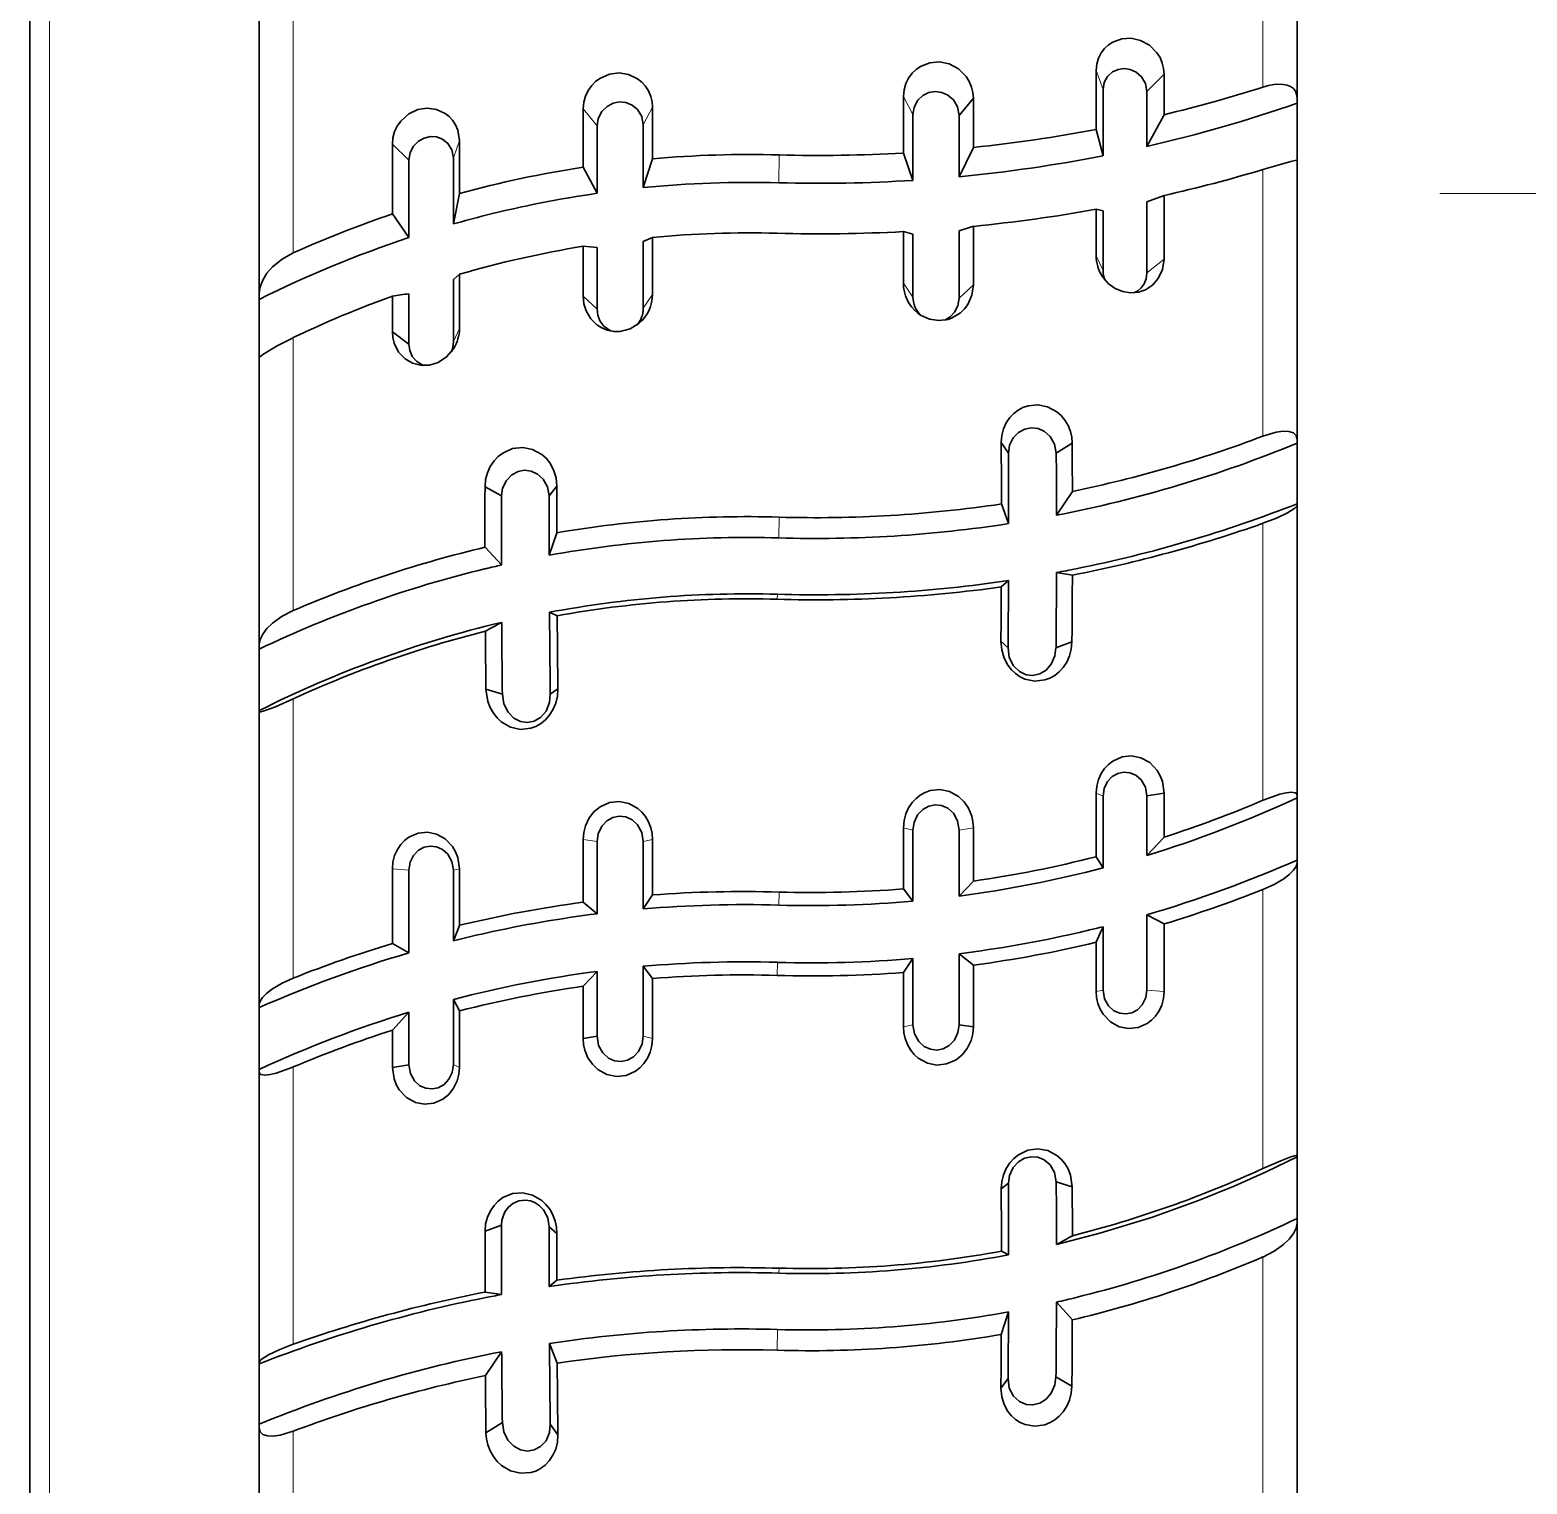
# Model space of a CAD drawing. Extents: x 2 to 295, y 3 to 209.
# Drawn here: x 138.31 to 172.93, y 103.33 to 136.95 of the extents above; entities that cross this region are included whole.
import ezdxf

# ---------------------------------------------------------------- set-up
doc = ezdxf.new("R2010")
doc.units = 0

msp = doc.modelspace()

# ---------------------------------------------------------------- linework, layer by layer
at = {"color": 7, "lineweight": 35}
for p, q in [((143.612, 116.067), (143.612, 149.817)), ((138.312, 139.779), (138.312, 116.067)), ((138.312, 116.067), (138.312, 92.355)), ((143.612, 82.317), (143.612, 116.067))]:
    msp.add_line(p, q, dxfattribs=at)
at = {"color": 7, "lineweight": 13, "ltscale": 0.143348}
msp.add_line((166.823, 135.626), (166.823, 141.36), dxfattribs=at)
at = {"color": 7, "lineweight": 35, "ltscale": 0.149721}
msp.add_line((167.612, 141.363), (167.612, 135.375), dxfattribs=at)
at = {"color": 7, "lineweight": 13}
for p, q in [((138.761, 116.067), (138.761, 140.614)), ((138.761, 91.521), (138.761, 116.067))]:
    msp.add_line(p, q, dxfattribs=at)
at = {"color": 7, "lineweight": 13, "ltscale": 0.149208}
msp.add_line((144.4, 137.762), (144.4, 131.794), dxfattribs=at)
at = {"color": 7, "lineweight": 35, "ltscale": 0.157103}
msp.add_line((143.612, 130.857), (143.612, 137.141), dxfattribs=at)
at = {"color": 7, "lineweight": 35, "ltscale": 0.033958}
msp.add_line((162.964, 134.648), (162.964, 136.007), dxfattribs=at)
at = {"color": 7, "lineweight": 13, "ltscale": 0.011637}
msp.add_line((163.124, 135.57), (162.964, 136.007), dxfattribs=at)
at = {"color": 7, "lineweight": 35, "ltscale": 0.014223}
msp.add_line((164.135, 135.523), (164.536, 135.927), dxfattribs=at)
at = {"color": 7, "lineweight": 35, "ltscale": 0.02347}
msp.add_line((164.536, 135.927), (164.536, 134.988), dxfattribs=at)
at = {"color": 7, "lineweight": 35, "ltscale": 0.032748}
msp.add_line((158.508, 134.1), (158.508, 135.41), dxfattribs=at)
at = {"color": 7, "lineweight": 13, "ltscale": 0.011743}
msp.add_line((158.73, 134.995), (158.508, 135.41), dxfattribs=at)
at = {"color": 7, "lineweight": 35, "ltscale": 0.012988}
msp.add_line((159.796, 134.972), (160.127, 135.372), dxfattribs=at)
at = {"color": 7, "lineweight": 35, "ltscale": 0.028556}
msp.add_line((160.127, 135.372), (160.127, 134.23), dxfattribs=at)
at = {"color": 7, "lineweight": 35, "ltscale": 0.038284}
msp.add_line((163.124, 135.57), (163.124, 134.038), dxfattribs=at)
at = {"color": 7, "lineweight": 35, "ltscale": 0.031736}
msp.add_line((164.135, 134.253), (164.135, 135.523), dxfattribs=at)
at = {"color": 7, "lineweight": 35, "ltscale": 0.003109}
msp.add_line((167.612, 135.375), (167.612, 135.25), dxfattribs=at)
at = {"color": 7, "lineweight": 35, "ltscale": 0.033719}
msp.add_line((151.103, 133.774), (151.103, 135.123), dxfattribs=at)
at = {"color": 7, "lineweight": 13, "ltscale": 0.012758}
msp.add_line((151.426, 134.728), (151.103, 135.123), dxfattribs=at)
at = {"color": 7, "lineweight": 13, "ltscale": 0.011514}
msp.add_line((152.495, 134.751), (152.707, 135.16), dxfattribs=at)
at = {"color": 7, "lineweight": 35, "ltscale": 0.029794}
msp.add_line((152.707, 135.16), (152.707, 133.968), dxfattribs=at)
at = {"color": 7, "lineweight": 35, "ltscale": 0.032914}
msp.add_line((167.612, 135.25), (167.612, 133.934), dxfattribs=at)
at = {"color": 7, "lineweight": 35, "ltscale": 0.038927}
msp.add_line((151.426, 134.728), (151.426, 133.171), dxfattribs=at)
at = {"color": 7, "lineweight": 35, "ltscale": 0.036263}
msp.add_line((152.495, 133.301), (152.495, 134.751), dxfattribs=at)
at = {"color": 7, "lineweight": 35, "ltscale": 0.03814}
msp.add_line((158.73, 134.995), (158.73, 133.47), dxfattribs=at)
at = {"color": 7, "lineweight": 35, "ltscale": 0.035453}
msp.add_line((159.796, 133.554), (159.796, 134.972), dxfattribs=at)
at = {"color": 7, "lineweight": 35, "ltscale": 0.020919}
msp.add_line((164.536, 134.988), (164.135, 134.253), dxfattribs=at)
at = {"color": 7, "lineweight": 13, "ltscale": 0.010601}
msp.add_line((148.105, 133.987), (148.243, 134.388), dxfattribs=at)
at = {"color": 7, "lineweight": 35, "ltscale": 0.030498}
msp.add_line((148.243, 134.388), (148.243, 133.168), dxfattribs=at)
at = {"color": 7, "lineweight": 35, "ltscale": 0.015772}
msp.add_line((163.124, 134.038), (162.964, 134.648), dxfattribs=at)
at = {"color": 7, "lineweight": 13, "ltscale": 0.013346}
msp.add_line((147.075, 133.936), (146.692, 134.308), dxfattribs=at)
at = {"color": 7, "lineweight": 35, "ltscale": 0.040382}
msp.add_line((146.692, 132.693), (146.692, 134.308), dxfattribs=at)
at = {"color": 7, "lineweight": 35, "ltscale": 0.03395}
msp.add_line((148.105, 132.629), (148.105, 133.987), dxfattribs=at)
at = {"color": 7, "lineweight": 13, "ltscale": 0.016101}
msp.add_line((155.635, 134.058), (155.628, 133.414), dxfattribs=at)
at = {"color": 7, "lineweight": 35, "ltscale": 0.016692}
msp.add_line((158.73, 133.47), (158.508, 134.1), dxfattribs=at)
at = {"color": 7, "lineweight": 35, "ltscale": 0.018819}
msp.add_line((160.127, 134.23), (159.796, 133.554), dxfattribs=at)
at = {"color": 7, "lineweight": 35, "ltscale": 0.034001}
msp.add_line((147.075, 133.936), (147.075, 132.576), dxfattribs=at)
at = {"color": 7, "lineweight": 35, "ltscale": 0.01711}
msp.add_line((151.426, 133.171), (151.103, 133.774), dxfattribs=at)
at = {"color": 7, "lineweight": 35, "ltscale": 0.01751}
msp.add_line((152.707, 133.968), (152.494, 133.301), dxfattribs=at)
at = {"color": 7, "lineweight": 13, "ltscale": 0.154069}
msp.add_line((166.823, 127.556), (166.823, 133.719), dxfattribs=at)
at = {"color": 7, "lineweight": 35, "ltscale": 0.1612}
msp.add_line((167.612, 133.934), (167.612, 127.486), dxfattribs=at)
at = {"color": 7, "lineweight": 35, "ltscale": 0.017964}
msp.add_line((148.243, 133.168), (148.105, 132.463), dxfattribs=at)
at = {"color": 7, "lineweight": 35, "ltscale": 0.010659}
msp.add_line((164.135, 132.974), (164.536, 133.119), dxfattribs=at)
at = {"color": 7, "lineweight": 35, "ltscale": 0.009917}
msp.add_line((164.135, 132.577), (164.135, 132.974), dxfattribs=at)
at = {"color": 7, "lineweight": 35, "ltscale": 0.036853}
msp.add_line((164.536, 133.12), (164.536, 131.645), dxfattribs=at)
at = {"color": 7, "lineweight": 13, "ltscale": 0.3125}
msp.add_line((170.912, 133.166), (183.412, 133.166), dxfattribs=at)
at = {"color": 7, "lineweight": 35, "ltscale": 0.016696}
msp.add_line((147.075, 132.146), (146.692, 132.693), dxfattribs=at)
at = {"color": 7, "lineweight": 35, "ltscale": 0.004156}
msp.add_line((148.105, 132.463), (148.105, 132.629), dxfattribs=at)
at = {"color": 7, "lineweight": 35, "ltscale": 0.004076}
msp.add_line((162.964, 132.801), (163.124, 132.768), dxfattribs=at)
at = {"color": 7, "lineweight": 35, "ltscale": 0.026871}
msp.add_line((162.964, 131.726), (162.964, 132.8), dxfattribs=at)
at = {"color": 7, "lineweight": 35, "ltscale": 0.003482}
msp.add_line((163.124, 132.768), (163.124, 132.629), dxfattribs=at)
at = {"color": 7, "lineweight": 35, "ltscale": 0.031158}
msp.add_line((163.124, 132.629), (163.124, 131.382), dxfattribs=at)
at = {"color": 7, "lineweight": 35, "ltscale": 0.010759}
msp.add_line((147.075, 132.576), (147.075, 132.146), dxfattribs=at)
at = {"color": 7, "lineweight": 35, "ltscale": 0.029787}
msp.add_line((158.508, 131.093), (158.508, 132.284), dxfattribs=at)
at = {"color": 7, "lineweight": 35, "ltscale": 0.005743}
msp.add_line((158.508, 132.284), (158.73, 132.223), dxfattribs=at)
at = {"color": 7, "lineweight": 35, "ltscale": 0.008677}
msp.add_line((159.796, 132.304), (160.127, 132.407), dxfattribs=at)
at = {"color": 7, "lineweight": 35, "ltscale": 0.03899}
msp.add_line((159.796, 130.745), (159.796, 132.304), dxfattribs=at)
at = {"color": 7, "lineweight": 35, "ltscale": 0.033787}
msp.add_line((160.127, 132.407), (160.127, 131.055), dxfattribs=at)
at = {"color": 7, "lineweight": 35, "ltscale": 0.03121}
msp.add_line((164.135, 131.329), (164.135, 132.577), dxfattribs=at)
at = {"color": 7, "lineweight": 35, "ltscale": 0.028725}
msp.add_line((151.103, 130.796), (151.103, 131.945), dxfattribs=at)
at = {"color": 7, "lineweight": 35, "ltscale": 0.008108}
msp.add_line((151.103, 131.945), (151.426, 131.918), dxfattribs=at)
at = {"color": 7, "lineweight": 35, "ltscale": 0.035673}
msp.add_line((151.426, 131.918), (151.426, 130.491), dxfattribs=at)
at = {"color": 7, "lineweight": 35, "ltscale": 0.005848}
msp.add_line((152.494, 132.053), (152.707, 132.151), dxfattribs=at)
at = {"color": 7, "lineweight": 35, "ltscale": 0.038398}
msp.add_line((152.495, 130.517), (152.495, 132.053), dxfattribs=at)
at = {"color": 7, "lineweight": 35, "ltscale": 0.032944}
msp.add_line((152.707, 132.151), (152.707, 130.833), dxfattribs=at)
at = {"color": 7, "lineweight": 35, "ltscale": 0.036316}
msp.add_line((158.73, 132.223), (158.73, 130.771), dxfattribs=at)
at = {"color": 7, "lineweight": 13, "ltscale": 0.009467}
msp.add_line((162.964, 131.726), (163.124, 131.382), dxfattribs=at)
at = {"color": 7, "lineweight": 13, "ltscale": 0.012769}
msp.add_line((164.536, 131.645), (164.135, 131.329), dxfattribs=at)
at = {"color": 7, "lineweight": 35, "ltscale": 0.00461}
for p, q in [((148.105, 131.178), (148.243, 131.3)), ((160.941, 108.631), (160.776, 108.713))]:
    msp.add_line(p, q, dxfattribs=at)
at = {"color": 7, "lineweight": 35, "ltscale": 0.031326}
msp.add_line((148.243, 131.3), (148.243, 130.047), dxfattribs=at)
at = {"color": 7, "lineweight": 35, "ltscale": 0.003456}
msp.add_line((143.612, 130.718), (143.612, 130.857), dxfattribs=at)
at = {"color": 7, "lineweight": 35, "ltscale": 0.035933}
msp.add_line((148.105, 129.741), (148.105, 131.179), dxfattribs=at)
at = {"color": 7, "lineweight": 13, "ltscale": 0.009766}
msp.add_line((158.508, 131.093), (158.73, 130.771), dxfattribs=at)
at = {"color": 7, "lineweight": 35, "ltscale": 0.011357}
msp.add_line((160.127, 131.055), (159.796, 130.745), dxfattribs=at)
at = {"color": 7, "lineweight": 35, "ltscale": 0.033762}
msp.add_line((143.612, 129.368), (143.612, 130.718), dxfattribs=at)
at = {"color": 7, "lineweight": 35, "ltscale": 0.020662}
msp.add_line((146.692, 129.968), (146.692, 130.794), dxfattribs=at)
at = {"color": 7, "lineweight": 35, "ltscale": 0.029084}
msp.add_line((147.075, 130.847), (147.075, 129.684), dxfattribs=at)
at = {"color": 7, "lineweight": 13, "ltscale": 0.011115}
msp.add_line((151.103, 130.796), (151.426, 130.491), dxfattribs=at)
at = {"color": 7, "lineweight": 13, "ltscale": 0.00952}
msp.add_line((152.707, 130.833), (152.495, 130.517), dxfattribs=at)
at = {"color": 7, "lineweight": 13, "ltscale": 0.157713}
msp.add_line((144.4, 129.832), (144.4, 123.524), dxfattribs=at)
at = {"color": 7, "lineweight": 35, "ltscale": 0.01191}
msp.add_line((146.692, 129.968), (147.075, 129.684), dxfattribs=at)
at = {"color": 7, "lineweight": 13, "ltscale": 0.008394}
msp.add_line((148.243, 130.047), (148.105, 129.741), dxfattribs=at)
at = {"color": 7, "lineweight": 35, "ltscale": 0.002969}
msp.add_line((167.612, 130.012), (167.612, 129.893), dxfattribs=at)
at = {"color": 7, "lineweight": 35, "ltscale": 0.165785}
msp.add_line((143.612, 122.736), (143.612, 129.368), dxfattribs=at)
at = {"color": 7, "lineweight": 35, "ltscale": 0.007349}
msp.add_line((160.936, 127.164), (160.771, 127.407), dxfattribs=at)
at = {"color": 7, "lineweight": 35, "ltscale": 0.010906}
msp.add_line((162.044, 127.16), (162.412, 127.394), dxfattribs=at)
at = {"color": 7, "lineweight": 35, "ltscale": 0.002304}
msp.add_line((167.612, 127.486), (167.612, 127.394), dxfattribs=at)
at = {"color": 7, "lineweight": 35, "ltscale": 0.035022}
msp.add_line((167.612, 127.393), (167.612, 125.993), dxfattribs=at)
at = {"color": 7, "lineweight": 35, "ltscale": 0.010847}
msp.add_line((149.213, 126.173), (148.835, 126.385), dxfattribs=at)
at = {"color": 7, "lineweight": 35, "ltscale": 0.007085}
msp.add_line((150.321, 126.175), (150.496, 126.398), dxfattribs=at)
at = {"color": 7, "lineweight": 35, "ltscale": 0.026847}
msp.add_line((150.496, 126.398), (150.495, 125.324), dxfattribs=at)
at = {"color": 7, "lineweight": 35, "ltscale": 0.016564}
msp.add_line((162.416, 126.279), (162.049, 125.728), dxfattribs=at)
at = {"color": 7, "lineweight": 13, "ltscale": 0.01202}
msp.add_line((155.635, 125.684), (155.628, 125.203), dxfattribs=at)
at = {"color": 7, "lineweight": 35, "ltscale": 0.012066}
msp.add_line((160.941, 125.535), (160.776, 125.988), dxfattribs=at)
at = {"color": 7, "lineweight": 35, "ltscale": 0.000790215}
msp.add_line((167.612, 125.993), (167.612, 125.961), dxfattribs=at)
at = {"color": 7, "lineweight": 35, "ltscale": 0.167781}
msp.add_line((167.612, 125.961), (167.612, 119.25), dxfattribs=at)
at = {"color": 7, "lineweight": 35, "ltscale": 0.013748}
msp.add_line((150.495, 125.324), (150.321, 124.803), dxfattribs=at)
at = {"color": 7, "lineweight": 13, "ltscale": 0.160109}
msp.add_line((166.823, 119.137), (166.823, 125.541), dxfattribs=at)
at = {"color": 7, "lineweight": 35, "ltscale": 0.013946}
msp.add_line((149.213, 124.578), (148.834, 124.987), dxfattribs=at)
at = {"color": 7, "lineweight": 35, "ltscale": 0.009297}
msp.add_line((162.048, 124.402), (162.415, 124.344), dxfattribs=at)
at = {"color": 7, "lineweight": 35, "ltscale": 0.005549}
msp.add_line((160.773, 124.07), (160.939, 124.217), dxfattribs=at)
at = {"color": 7, "lineweight": 35, "ltscale": 0.011508}
msp.add_line((167.612, 124.24), (167.612, 123.779), dxfattribs=at)
at = {"color": 7, "lineweight": 13, "ltscale": 0.002883}
msp.add_line((155.595, 123.901), (155.588, 123.786), dxfattribs=at)
at = {"color": 7, "lineweight": 35, "ltscale": 0.004853}
msp.add_line((150.326, 123.484), (150.503, 123.405), dxfattribs=at)
at = {"color": 7, "lineweight": 35, "ltscale": 0.00264}
msp.add_line((143.612, 122.631), (143.612, 122.736), dxfattribs=at)
at = {"color": 7, "lineweight": 35, "ltscale": 0.035494}
msp.add_line((143.612, 121.211), (143.612, 122.631), dxfattribs=at)
at = {"color": 7, "lineweight": 35, "ltscale": 0.005548}
msp.add_line((160.764, 122.813), (160.929, 122.665), dxfattribs=at)
at = {"color": 7, "lineweight": 35, "ltscale": 0.009802}
msp.add_line((162.405, 122.801), (162.037, 122.665), dxfattribs=at)
at = {"color": 7, "lineweight": 35, "ltscale": 0.009852}
msp.add_line((148.857, 121.705), (149.235, 121.593), dxfattribs=at)
at = {"color": 7, "lineweight": 35, "ltscale": 0.005406}
msp.add_line((150.52, 121.717), (150.344, 121.591), dxfattribs=at)
at = {"color": 7, "lineweight": 35, "ltscale": 0.00050602}
msp.add_line((143.612, 121.191), (143.612, 121.211), dxfattribs=at)
at = {"color": 7, "lineweight": 35, "ltscale": 0.12809}
msp.add_line((143.612, 116.067), (143.612, 121.191), dxfattribs=at)
at = {"color": 7, "lineweight": 13, "ltscale": 0.135425}
msp.add_line((144.4, 121.484), (144.4, 116.067), dxfattribs=at)
at = {"color": 7, "lineweight": 35, "ltscale": 0.036816}
msp.add_line((162.964, 117.833), (162.964, 119.306), dxfattribs=at)
at = {"color": 7, "lineweight": 13, "ltscale": 0.00437}
msp.add_line((163.124, 119.235), (162.964, 119.306), dxfattribs=at)
at = {"color": 7, "lineweight": 35, "ltscale": 0.041471}
msp.add_line((163.124, 119.235), (163.124, 117.576), dxfattribs=at)
at = {"color": 7, "lineweight": 35, "ltscale": 0.010149}
msp.add_line((164.135, 119.24), (164.536, 119.306), dxfattribs=at)
at = {"color": 7, "lineweight": 35, "ltscale": 0.034419}
msp.add_line((164.135, 117.863), (164.135, 119.24), dxfattribs=at)
at = {"color": 7, "lineweight": 35, "ltscale": 0.025491}
msp.add_line((164.536, 119.306), (164.536, 118.286), dxfattribs=at)
at = {"color": 7, "lineweight": 35, "ltscale": 0.000207672}
msp.add_line((166.831, 119.14), (166.823, 119.137), dxfattribs=at)
at = {"color": 7, "lineweight": 35, "ltscale": 0.001429}
msp.add_line((167.612, 119.25), (167.612, 119.193), dxfattribs=at)
at = {"color": 7, "lineweight": 35, "ltscale": 0.035883}
msp.add_line((167.612, 119.193), (167.612, 117.757), dxfattribs=at)
at = {"color": 7, "lineweight": 35, "ltscale": 0.035295}
msp.add_line((158.508, 117.09), (158.508, 118.502), dxfattribs=at)
at = {"color": 7, "lineweight": 13, "ltscale": 0.005691}
msp.add_line((158.73, 118.45), (158.508, 118.502), dxfattribs=at)
at = {"color": 7, "lineweight": 35, "ltscale": 0.041065}
msp.add_line((158.73, 118.45), (158.73, 116.807), dxfattribs=at)
at = {"color": 7, "lineweight": 13, "ltscale": 0.008387}
msp.add_line((159.796, 118.451), (160.127, 118.502), dxfattribs=at)
at = {"color": 7, "lineweight": 35, "ltscale": 0.03819}
msp.add_line((159.796, 116.924), (159.796, 118.451), dxfattribs=at)
at = {"color": 7, "lineweight": 35, "ltscale": 0.030799}
msp.add_line((160.127, 118.502), (160.127, 117.27), dxfattribs=at)
at = {"color": 7, "lineweight": 35, "ltscale": 0.036265}
msp.add_line((151.103, 116.781), (151.103, 118.232), dxfattribs=at)
at = {"color": 7, "lineweight": 13, "ltscale": 0.008157}
msp.add_line((151.426, 118.187), (151.103, 118.232), dxfattribs=at)
at = {"color": 7, "lineweight": 35, "ltscale": 0.041826}
msp.add_line((151.426, 118.187), (151.426, 116.514), dxfattribs=at)
at = {"color": 7, "lineweight": 13, "ltscale": 0.005436}
msp.add_line((152.495, 118.186), (152.707, 118.232), dxfattribs=at)
at = {"color": 7, "lineweight": 35, "ltscale": 0.038979}
msp.add_line((152.495, 116.626), (152.495, 118.186), dxfattribs=at)
at = {"color": 7, "lineweight": 35, "ltscale": 0.032062}
msp.add_line((152.707, 118.232), (152.707, 116.949), dxfattribs=at)
at = {"color": 7, "lineweight": 35, "ltscale": 0.014564}
msp.add_line((164.536, 118.286), (164.135, 117.863), dxfattribs=at)
at = {"color": 7, "lineweight": 35, "ltscale": 0.007571}
msp.add_line((163.124, 117.576), (162.964, 117.833), dxfattribs=at)
at = {"color": 7, "lineweight": 35, "ltscale": 0.001739}
msp.add_line((167.612, 117.757), (167.612, 117.688), dxfattribs=at)
at = {"color": 7, "lineweight": 35, "ltscale": 0.03714}
msp.add_line((146.692, 116.067), (146.692, 117.553), dxfattribs=at)
at = {"color": 7, "lineweight": 13, "ltscale": 0.0096}
msp.add_line((147.075, 117.523), (146.692, 117.553), dxfattribs=at)
at = {"color": 7, "lineweight": 35, "ltscale": 0.036383}
msp.add_line((147.075, 117.523), (147.075, 116.067), dxfattribs=at)
at = {"color": 7, "lineweight": 13, "ltscale": 0.003563}
msp.add_line((148.105, 117.52), (148.243, 117.553), dxfattribs=at)
at = {"color": 7, "lineweight": 35, "ltscale": 0.036327}
msp.add_line((148.105, 116.067), (148.105, 117.52), dxfattribs=at)
at = {"color": 7, "lineweight": 35, "ltscale": 0.032655}
msp.add_line((148.243, 117.553), (148.243, 116.247), dxfattribs=at)
at = {"color": 7, "lineweight": 35, "ltscale": 0.040512}
msp.add_line((167.612, 117.688), (167.612, 116.067), dxfattribs=at)
at = {"color": 7, "lineweight": 13, "ltscale": 0.007575}
msp.add_line((155.635, 117.017), (155.628, 116.714), dxfattribs=at)
at = {"color": 7, "lineweight": 35, "ltscale": 0.008985}
msp.add_line((158.73, 116.807), (158.508, 117.09), dxfattribs=at)
at = {"color": 7, "lineweight": 35, "ltscale": 0.011985}
msp.add_line((160.127, 117.27), (159.796, 116.924), dxfattribs=at)
at = {"color": 7, "lineweight": 13, "ltscale": 0.025211}
msp.add_line((166.823, 116.067), (166.823, 117.076), dxfattribs=at)
at = {"color": 7, "lineweight": 35, "ltscale": 0.010485}
msp.add_line((151.426, 116.514), (151.103, 116.781), dxfattribs=at)
at = {"color": 7, "lineweight": 35, "ltscale": 0.009666}
for p, q in [((152.707, 116.949), (152.494, 116.626)), ((162.044, 110.321), (162.412, 110.202))]:
    msp.add_line(p, q, dxfattribs=at)
at = {"color": 7, "lineweight": 35, "ltscale": 0.01057}
msp.add_line((164.135, 116.067), (164.135, 116.49), dxfattribs=at)
at = {"color": 7, "lineweight": 35, "ltscale": 0.011308}
msp.add_line((164.135, 116.49), (164.536, 116.28), dxfattribs=at)
at = {"color": 7, "lineweight": 35, "ltscale": 0.04134}
msp.add_line((143.612, 114.414), (143.612, 116.067), dxfattribs=at)
at = {"color": 7, "lineweight": 13, "ltscale": 0.026}
msp.add_line((144.4, 116.067), (144.4, 115.027), dxfattribs=at)
at = {"color": 7, "lineweight": 35, "ltscale": 0.006032}
msp.add_line((146.692, 115.826), (146.692, 116.067), dxfattribs=at)
at = {"color": 7, "lineweight": 35, "ltscale": 0.01143}
msp.add_line((147.075, 116.067), (147.075, 115.61), dxfattribs=at)
at = {"color": 7, "lineweight": 35, "ltscale": 0.00442}
msp.add_line((148.105, 115.89), (148.105, 116.067), dxfattribs=at)
at = {"color": 7, "lineweight": 35, "ltscale": 0.004743}
msp.add_line((148.173, 116.067), (148.105, 115.89), dxfattribs=at)
at = {"color": 7, "lineweight": 35, "ltscale": 0.004813}
msp.add_line((148.243, 116.247), (148.173, 116.067), dxfattribs=at)
at = {"color": 7, "lineweight": 35, "ltscale": 0.0058}
msp.add_line((162.964, 115.855), (163.059, 116.067), dxfattribs=at)
at = {"color": 7, "lineweight": 35, "ltscale": 0.004053}
msp.add_line((163.059, 116.067), (163.124, 116.216), dxfattribs=at)
at = {"color": 7, "lineweight": 35, "ltscale": 0.003707}
msp.add_line((163.124, 116.216), (163.124, 116.067), dxfattribs=at)
at = {"color": 7, "lineweight": 35, "ltscale": 0.032994}
msp.add_line((163.124, 116.067), (163.124, 114.747), dxfattribs=at)
at = {"color": 7, "lineweight": 35, "ltscale": 0.033048}
msp.add_line((164.135, 114.745), (164.135, 116.067), dxfattribs=at)
at = {"color": 7, "lineweight": 35, "ltscale": 0.005319}
msp.add_line((164.536, 116.28), (164.536, 116.067), dxfattribs=at)
at = {"color": 7, "lineweight": 35, "ltscale": 0.033734}
msp.add_line((164.536, 116.067), (164.536, 114.718), dxfattribs=at)
at = {"color": 7, "lineweight": 13, "ltscale": 0.136073}
msp.add_line((166.823, 110.624), (166.823, 116.067), dxfattribs=at)
at = {"color": 7, "lineweight": 35, "ltscale": 0.128752}
msp.add_line((167.612, 116.067), (167.612, 110.917), dxfattribs=at)
at = {"color": 7, "lineweight": 35, "ltscale": 0.010988}
msp.add_line((147.075, 115.61), (146.692, 115.826), dxfattribs=at)
at = {"color": 7, "lineweight": 35, "ltscale": 0.028432}
msp.add_line((162.964, 114.718), (162.964, 115.855), dxfattribs=at)
at = {"color": 7, "lineweight": 35, "ltscale": 0.008846}
msp.add_line((152.494, 115.3), (152.707, 115.017), dxfattribs=at)
at = {"color": 7, "lineweight": 35, "ltscale": 0.040388}
msp.add_line((152.495, 113.684), (152.495, 115.3), dxfattribs=at)
at = {"color": 7, "lineweight": 13, "ltscale": 0.007555}
msp.add_line((155.595, 115.392), (155.588, 115.09), dxfattribs=at)
at = {"color": 7, "lineweight": 35, "ltscale": 0.00979}
msp.add_line((158.508, 115.157), (158.73, 115.48), dxfattribs=at)
at = {"color": 7, "lineweight": 35, "ltscale": 0.038261}
msp.add_line((158.73, 115.48), (158.73, 113.949), dxfattribs=at)
at = {"color": 7, "lineweight": 35, "ltscale": 0.041094}
msp.add_line((159.796, 113.948), (159.796, 115.592), dxfattribs=at)
at = {"color": 7, "lineweight": 35, "ltscale": 0.010621}
msp.add_line((159.796, 115.592), (160.127, 115.326), dxfattribs=at)
at = {"color": 7, "lineweight": 35, "ltscale": 0.035577}
msp.add_line((160.127, 115.326), (160.127, 113.903), dxfattribs=at)
at = {"color": 7, "lineweight": 35, "ltscale": 0.011802}
msp.add_line((151.103, 114.839), (151.426, 115.183), dxfattribs=at)
at = {"color": 7, "lineweight": 35, "ltscale": 0.037504}
msp.add_line((151.426, 115.183), (151.426, 113.682), dxfattribs=at)
at = {"color": 7, "lineweight": 35, "ltscale": 0.034618}
msp.add_line((152.707, 115.017), (152.707, 113.632), dxfattribs=at)
at = {"color": 7, "lineweight": 35, "ltscale": 0.031347}
msp.add_line((158.508, 113.903), (158.508, 115.157), dxfattribs=at)
at = {"color": 7, "lineweight": 35, "ltscale": 0.030164}
msp.add_line((151.103, 113.632), (151.103, 114.839), dxfattribs=at)
at = {"color": 7, "lineweight": 13, "ltscale": 0.004061}
msp.add_line((162.964, 114.718), (163.124, 114.747), dxfattribs=at)
at = {"color": 7, "lineweight": 13, "ltscale": 0.010038}
msp.add_line((164.536, 114.718), (164.135, 114.745), dxfattribs=at)
at = {"color": 7, "lineweight": 35, "ltscale": 0.001744}
msp.add_line((143.612, 114.344), (143.612, 114.414), dxfattribs=at)
at = {"color": 7, "lineweight": 35, "ltscale": 0.035719}
msp.add_line((143.612, 112.915), (143.612, 114.344), dxfattribs=at)
at = {"color": 7, "lineweight": 35, "ltscale": 0.014143}
msp.add_line((146.692, 113.824), (147.075, 114.24), dxfattribs=at)
at = {"color": 7, "lineweight": 35, "ltscale": 0.030392}
msp.add_line((147.075, 114.24), (147.075, 113.024), dxfattribs=at)
at = {"color": 7, "lineweight": 35, "ltscale": 0.037593}
msp.add_line((148.105, 113.029), (148.105, 114.533), dxfattribs=at)
at = {"color": 7, "lineweight": 35, "ltscale": 0.007409}
msp.add_line((148.105, 114.533), (148.243, 114.271), dxfattribs=at)
at = {"color": 7, "lineweight": 35, "ltscale": 0.032746}
msp.add_line((148.243, 114.271), (148.243, 112.961), dxfattribs=at)
at = {"color": 7, "lineweight": 13, "ltscale": 0.00566}
msp.add_line((158.508, 113.903), (158.73, 113.949), dxfattribs=at)
at = {"color": 7, "lineweight": 35, "ltscale": 0.008367}
msp.add_line((160.127, 113.903), (159.796, 113.948), dxfattribs=at)
at = {"color": 7, "lineweight": 35, "ltscale": 0.021562}
msp.add_line((146.692, 112.961), (146.692, 113.823), dxfattribs=at)
at = {"color": 7, "lineweight": 35, "ltscale": 0.008178}
msp.add_line((151.103, 113.632), (151.426, 113.682), dxfattribs=at)
at = {"color": 7, "lineweight": 13, "ltscale": 0.005469}
msp.add_line((152.707, 113.632), (152.495, 113.684), dxfattribs=at)
at = {"color": 7, "lineweight": 35, "ltscale": 0.001425}
msp.add_line((143.612, 112.858), (143.612, 112.915), dxfattribs=at)
at = {"color": 7, "lineweight": 35, "ltscale": 0.167927}
msp.add_line((143.612, 106.141), (143.612, 112.858), dxfattribs=at)
at = {"color": 7, "lineweight": 35, "ltscale": 0.000211779}
msp.add_line((144.393, 112.968), (144.4, 112.971), dxfattribs=at)
at = {"color": 7, "lineweight": 13, "ltscale": 0.160233}
msp.add_line((144.4, 112.972), (144.4, 106.562), dxfattribs=at)
at = {"color": 7, "lineweight": 35, "ltscale": 0.0097}
msp.add_line((146.692, 112.961), (147.075, 113.024), dxfattribs=at)
at = {"color": 7, "lineweight": 13, "ltscale": 0.003863}
msp.add_line((148.243, 112.961), (148.105, 113.029), dxfattribs=at)
at = {"color": 7, "lineweight": 35, "ltscale": 0.000510597}
msp.add_line((167.612, 110.917), (167.612, 110.897), dxfattribs=at)
at = {"color": 7, "lineweight": 35, "ltscale": 0.035653}
msp.add_line((167.612, 110.897), (167.612, 109.471), dxfattribs=at)
at = {"color": 7, "lineweight": 35, "ltscale": 0.005243}
msp.add_line((160.936, 110.283), (160.771, 110.153), dxfattribs=at)
at = {"color": 7, "lineweight": 35, "ltscale": 1.25885e-05}
msp.add_line((167.612, 109.561), (167.612, 109.561), dxfattribs=at)
msp.add_line((167.612, 109.561), (167.612, 109.561), dxfattribs=at)
msp.add_line((167.612, 109.561), (167.612, 109.561), dxfattribs=at)
at = {"color": 7, "lineweight": 35, "ltscale": 0.002635}
msp.add_line((167.612, 109.471), (167.612, 109.365), dxfattribs=at)
at = {"color": 7, "lineweight": 35, "ltscale": 0.010089}
msp.add_line((149.213, 109.316), (148.835, 109.176), dxfattribs=at)
at = {"color": 7, "lineweight": 35, "ltscale": 0.005785}
msp.add_line((150.321, 109.277), (150.496, 109.126), dxfattribs=at)
at = {"color": 7, "lineweight": 35, "ltscale": 0.02707}
msp.add_line((150.496, 109.126), (150.495, 108.043), dxfattribs=at)
at = {"color": 7, "lineweight": 35, "ltscale": 0.165604}
msp.add_line((167.612, 109.365), (167.612, 102.741), dxfattribs=at)
at = {"color": 7, "lineweight": 13, "ltscale": 0.157558}
msp.add_line((166.823, 102.277), (166.823, 108.579), dxfattribs=at)
at = {"color": 7, "lineweight": 35, "ltscale": 0.00574}
msp.add_line((150.495, 108.043), (150.321, 107.894), dxfattribs=at)
at = {"color": 7, "lineweight": 13, "ltscale": 0.002902}
msp.add_line((155.635, 108.322), (155.628, 108.206), dxfattribs=at)
at = {"color": 7, "lineweight": 35, "ltscale": 0.009578}
msp.add_line((149.213, 107.711), (148.834, 107.768), dxfattribs=at)
at = {"color": 7, "lineweight": 35, "ltscale": 0.013783}
msp.add_line((162.048, 107.537), (162.415, 107.125), dxfattribs=at)
at = {"color": 7, "lineweight": 35, "ltscale": 0.013635}
msp.add_line((160.773, 106.79), (160.939, 107.31), dxfattribs=at)
at = {"color": 7, "lineweight": 13, "ltscale": 0.012}
msp.add_line((155.595, 106.904), (155.588, 106.424), dxfattribs=at)
at = {"color": 7, "lineweight": 35, "ltscale": 0.016683}
msp.add_line((148.843, 105.837), (149.219, 106.388), dxfattribs=at)
at = {"color": 7, "lineweight": 35, "ltscale": 0.012119}
msp.add_line((150.326, 106.579), (150.503, 106.128), dxfattribs=at)
at = {"color": 7, "lineweight": 35, "ltscale": 0.000794983}
msp.add_line((143.612, 106.109), (143.612, 106.141), dxfattribs=at)
at = {"color": 7, "lineweight": 35, "ltscale": 0.034858}
msp.add_line((143.612, 104.715), (143.612, 106.109), dxfattribs=at)
at = {"color": 7, "lineweight": 35, "ltscale": 0.006972}
msp.add_line((160.764, 105.545), (160.929, 105.77), dxfattribs=at)
at = {"color": 7, "lineweight": 35, "ltscale": 0.010686}
msp.add_line((162.405, 105.594), (162.037, 105.812), dxfattribs=at)
at = {"color": 7, "lineweight": 35, "ltscale": 0.002299}
msp.add_line((143.612, 104.623), (143.612, 104.715), dxfattribs=at)
at = {"color": 7, "lineweight": 35, "ltscale": 0.161322}
msp.add_line((143.612, 98.17), (143.612, 104.623), dxfattribs=at)
at = {"color": 7, "lineweight": 13, "ltscale": 0.154171}
msp.add_line((144.4, 104.553), (144.4, 98.386), dxfattribs=at)
at = {"color": 7, "lineweight": 35, "ltscale": 0.011201}
msp.add_line((148.857, 104.516), (149.235, 104.757), dxfattribs=at)
at = {"color": 7, "lineweight": 35, "ltscale": 0.007581}
msp.add_line((150.52, 104.466), (150.344, 104.713), dxfattribs=at)
at = {"color": 7, "lineweight": 35}
for points in [[(162.964, 136.007), (162.978, 136.153), (163.019, 136.292), (163.081, 136.414), (163.161, 136.519), (163.251, 136.601), (163.351, 136.666), (163.561, 136.741), (163.777, 136.753), (163.992, 136.704), (164.198, 136.592), (164.371, 136.418), (164.442, 136.306), (164.494, 136.182), (164.525, 136.057), (164.536, 135.927)], [(158.508, 135.41), (158.523, 135.562), (158.564, 135.705), (158.628, 135.834), (158.71, 135.945), (158.801, 136.032), (158.903, 136.102), (159.123, 136.189), (159.347, 136.207), (159.57, 136.162), (159.781, 136.05), (159.96, 135.874), (160.033, 135.758), (160.087, 135.627), (160.117, 135.502), (160.127, 135.372)], [(164.135, 135.523), (164.103, 135.708), (164.012, 135.864), (163.889, 135.971), (163.752, 136.032), (163.613, 136.054), (163.474, 136.035), (163.341, 135.975), (163.229, 135.874), (163.152, 135.735), (163.124, 135.57)], [(151.103, 135.123), (151.117, 135.274), (151.157, 135.418), (151.22, 135.548), (151.302, 135.663), (151.392, 135.754), (151.492, 135.828), (151.711, 135.925), (151.934, 135.953), (152.155, 135.918), (152.364, 135.817), (152.458, 135.742), (152.541, 135.651), (152.614, 135.538), (152.667, 135.411), (152.697, 135.288), (152.707, 135.16)], [(159.796, 134.972), (159.761, 135.167), (159.665, 135.33), (159.537, 135.441), (159.394, 135.504), (159.245, 135.523), (159.098, 135.5), (158.958, 135.433), (158.839, 135.321), (158.756, 135.162), (158.73, 134.995)], [(167.612, 135.375), (167.602, 135.457), (167.573, 135.53), (167.526, 135.591), (167.461, 135.638), (167.38, 135.671), (167.287, 135.689), (167.124, 135.69), (166.949, 135.661), (166.823, 135.626)], [(146.692, 134.308), (146.706, 134.456), (146.745, 134.597), (146.806, 134.726), (146.885, 134.839), (147.069, 135.004), (147.281, 135.104), (147.496, 135.137), (147.71, 135.109), (147.91, 135.018), (148.002, 134.947), (148.083, 134.86), (148.153, 134.753), (148.205, 134.631), (148.243, 134.388)], [(152.495, 134.751), (152.459, 134.945), (152.363, 135.105), (152.235, 135.21), (152.091, 135.267), (151.943, 135.281), (151.796, 135.251), (151.655, 135.178), (151.536, 135.061), (151.452, 134.896), (151.426, 134.728)], [(148.105, 133.987), (148.069, 134.175), (147.975, 134.325), (147.851, 134.422), (147.713, 134.472), (147.572, 134.48), (147.431, 134.448), (147.298, 134.376), (147.182, 134.261), (147.104, 134.11), (147.075, 133.936)], [(166.823, 133.719), (167.471, 133.906), (167.595, 133.935), (167.606, 133.936), (167.61, 133.935), (167.611, 133.935), (167.611, 133.934), (167.612, 133.934)], [(144.4, 131.794), (144.144, 131.651), (143.923, 131.47), (143.793, 131.321), (143.693, 131.163), (143.633, 131.009), (143.612, 130.857)], [(164.536, 131.645), (164.501, 131.407), (164.403, 131.198), (164.268, 131.045), (164.107, 130.94), (163.944, 130.884)], [(163.944, 130.884), (163.763, 130.868), (163.582, 130.897), (163.406, 130.969), (163.245, 131.086), (163.103, 131.255)], [(163.838, 130.869), (163.927, 130.917), (164.007, 130.987), (164.074, 131.081), (164.119, 131.195), (164.135, 131.329)], [(160.127, 131.055), (160.094, 130.815), (159.999, 130.601), (159.921, 130.496), (159.831, 130.407), (159.624, 130.283), (159.546, 130.256)], [(151.661, 130.008), (151.538, 130.059), (151.423, 130.132), (151.282, 130.271), (151.175, 130.45), (151.121, 130.617), (151.103, 130.796)], [(159.47, 130.239), (159.592, 130.311), (159.694, 130.419), (159.769, 130.569), (159.796, 130.745)], [(151.426, 130.491), (151.442, 130.351), (151.491, 130.223), (151.58, 130.099), (151.738, 129.989)], [(152.402, 130.167), (152.19, 130.036), (151.963, 129.978), (151.811, 129.978), (151.661, 130.008)], [(159.546, 130.256), (159.328, 130.227), (159.112, 130.26), (158.903, 130.356), (158.837, 130.404)], [(143.612, 129.368), (143.613, 129.372), (143.621, 129.384), (143.694, 129.443), (144.031, 129.645), (144.4, 129.832)], [(147.34, 129.195), (147.156, 129.243), (146.987, 129.342), (146.837, 129.5), (146.733, 129.708), (146.702, 129.835), (146.692, 129.968)], [(147.075, 129.684), (147.094, 129.534), (147.151, 129.401), (147.254, 129.282), (147.381, 129.206), (147.429, 129.189)], [(148.107, 129.578), (147.946, 129.389), (147.75, 129.261), (147.547, 129.199), (147.34, 129.195)], [(160.771, 127.407), (160.784, 127.571), (160.824, 127.727), (160.888, 127.866), (160.971, 127.989), (161.06, 128.082), (161.16, 128.158), (161.272, 128.219), (161.39, 128.259), (161.618, 128.282), (161.843, 128.237), (162.057, 128.12), (162.155, 128.033), (162.241, 127.929), (162.315, 127.804), (162.371, 127.665), (162.401, 127.532), (162.412, 127.394)], [(162.044, 127.16), (162.004, 127.371), (161.903, 127.547), (161.769, 127.665), (161.621, 127.731), (161.466, 127.748), (161.314, 127.719), (161.172, 127.643), (161.049, 127.518), (160.964, 127.344), (160.936, 127.164)], [(167.612, 127.486), (167.59, 127.572), (167.526, 127.633), (167.422, 127.665), (167.288, 127.669), (167.126, 127.647), (166.823, 127.556)], [(148.835, 126.385), (148.849, 126.552), (148.891, 126.711), (148.957, 126.855), (149.043, 126.982), (149.139, 127.084), (149.246, 127.166), (149.472, 127.267), (149.705, 127.294), (149.934, 127.249), (150.15, 127.13), (150.246, 127.044), (150.33, 126.941), (150.42, 126.778), (150.477, 126.595), (150.496, 126.398)], [(150.321, 126.175), (150.282, 126.386), (150.182, 126.563), (150.051, 126.681), (149.903, 126.748), (149.75, 126.766), (149.599, 126.738), (149.453, 126.66), (149.33, 126.533), (149.242, 126.356), (149.213, 126.173)], [(166.823, 125.541), (167.135, 125.662), (167.393, 125.785), (167.562, 125.894), (167.604, 125.938), (167.611, 125.954), (167.612, 125.961)], [(144.4, 123.524), (144.144, 123.392), (143.923, 123.234), (143.792, 123.108), (143.693, 122.977), (143.633, 122.854), (143.612, 122.736)], [(162.405, 122.801), (162.39, 122.634), (162.348, 122.474), (162.284, 122.331), (162.2, 122.205), (162.109, 122.106), (162.007, 122.025), (161.896, 121.963), (161.779, 121.92), (161.549, 121.894), (161.32, 121.941), (161.208, 121.994), (161.102, 122.067), (161.008, 122.155), (160.926, 122.26), (160.837, 122.427), (160.782, 122.614), (160.764, 122.813)], [(160.929, 122.665), (160.958, 122.439), (161.054, 122.246), (161.19, 122.113), (161.344, 122.042), (161.505, 122.025), (161.662, 122.061), (161.806, 122.147), (161.929, 122.286), (162.013, 122.475), (162.037, 122.665)], [(150.52, 121.717), (150.508, 121.546), (150.468, 121.381), (150.405, 121.231), (150.321, 121.099), (150.225, 120.992), (150.117, 120.907), (150.006, 120.844), (149.89, 120.802), (149.655, 120.777), (149.425, 120.827), (149.208, 120.952), (149.112, 121.042), (149.028, 121.149), (148.954, 121.28), (148.899, 121.425), (148.857, 121.705)], [(149.235, 121.593), (149.269, 121.368), (149.366, 121.173), (149.498, 121.04), (149.654, 120.96), (149.815, 120.938), (149.974, 120.969), (150.121, 121.055), (150.245, 121.199), (150.326, 121.396), (150.344, 121.591)], [(143.612, 121.191), (143.613, 121.186), (143.616, 121.183), (143.625, 121.181), (143.649, 121.182), (143.729, 121.203), (143.988, 121.302), (144.4, 121.484)], [(162.964, 119.306), (162.978, 119.466), (163.018, 119.618), (163.08, 119.755), (163.161, 119.875), (163.249, 119.968), (163.348, 120.044), (163.564, 120.141), (163.781, 120.165), (163.997, 120.122), (164.203, 120.009), (164.374, 119.828), (164.445, 119.707), (164.498, 119.571), (164.536, 119.306)], [(164.135, 119.24), (164.103, 119.44), (164.01, 119.608), (163.886, 119.717), (163.748, 119.776), (163.609, 119.79), (163.47, 119.76), (163.338, 119.686), (163.227, 119.569), (163.151, 119.414), (163.124, 119.235)], [(151.103, 118.232), (151.117, 118.395), (151.157, 118.55), (151.243, 118.729), (151.36, 118.877), (151.499, 118.99), (151.716, 119.085), (151.938, 119.109), (152.158, 119.065), (152.365, 118.951), (152.46, 118.866), (152.544, 118.763), (152.616, 118.639), (152.669, 118.501), (152.697, 118.368), (152.707, 118.232)], [(158.508, 118.502), (158.523, 118.667), (158.564, 118.824), (158.628, 118.965), (158.711, 119.088), (158.8, 119.183), (158.898, 119.26), (159.01, 119.321), (159.126, 119.363), (159.351, 119.387), (159.574, 119.342), (159.783, 119.227), (159.911, 119.105), (160.015, 118.952), (160.089, 118.772), (160.117, 118.639), (160.127, 118.502)], [(167.612, 119.25), (167.597, 119.292), (167.57, 119.311), (167.48, 119.326), (167.36, 119.313), (167.215, 119.279), (166.831, 119.14)], [(152.495, 118.186), (152.459, 118.397), (152.363, 118.572), (152.233, 118.689), (152.089, 118.754), (151.94, 118.772), (151.793, 118.743), (151.652, 118.666), (151.534, 118.542), (151.451, 118.366), (151.426, 118.187)], [(159.796, 118.451), (159.76, 118.662), (159.665, 118.837), (159.535, 118.954), (159.391, 119.018), (159.242, 119.035), (159.096, 119.005), (158.955, 118.927), (158.838, 118.803), (158.755, 118.628), (158.73, 118.45)], [(146.692, 117.553), (146.706, 117.711), (146.745, 117.862), (146.807, 117.998), (146.888, 118.116), (146.975, 118.209), (147.072, 118.283), (147.286, 118.378), (147.501, 118.401), (147.715, 118.358), (147.916, 118.246), (148.085, 118.067), (148.155, 117.948), (148.206, 117.814), (148.243, 117.553)], [(148.105, 117.52), (148.069, 117.724), (147.975, 117.891), (147.85, 118.003), (147.711, 118.064), (147.57, 118.08), (147.429, 118.053), (147.296, 117.982), (147.181, 117.863), (147.103, 117.705), (147.075, 117.523)], [(166.823, 117.076), (167.079, 117.192), (167.302, 117.323), (167.432, 117.421), (167.532, 117.52), (167.591, 117.608), (167.612, 117.688)], [(144.4, 115.027), (144.145, 114.911), (143.922, 114.779), (143.792, 114.681), (143.692, 114.582), (143.633, 114.494), (143.612, 114.414)], [(164.536, 114.718), (164.522, 114.558), (164.482, 114.405), (164.42, 114.268), (164.338, 114.147), (164.247, 114.052), (164.146, 113.975), (163.934, 113.882), (163.717, 113.859), (163.5, 113.903), (163.296, 114.016), (163.125, 114.197), (163.058, 114.312), (163.007, 114.439), (162.975, 114.576), (162.964, 114.718)], [(163.124, 114.747), (163.159, 114.547), (163.248, 114.387), (163.374, 114.274), (163.51, 114.214), (163.649, 114.198), (163.787, 114.225), (163.918, 114.294), (164.031, 114.411), (164.111, 114.575), (164.135, 114.745)], [(160.127, 113.903), (160.113, 113.739), (160.072, 113.582), (159.985, 113.402), (159.867, 113.252), (159.727, 113.138), (159.508, 113.042), (159.283, 113.018), (159.062, 113.062), (158.853, 113.177), (158.757, 113.264), (158.673, 113.367), (158.601, 113.492), (158.547, 113.632), (158.518, 113.765), (158.508, 113.903)], [(158.73, 113.949), (158.766, 113.739), (158.862, 113.564), (158.991, 113.447), (159.135, 113.382), (159.283, 113.365), (159.429, 113.394), (159.57, 113.471), (159.688, 113.594), (159.771, 113.769), (159.796, 113.948)], [(152.707, 113.632), (152.693, 113.469), (152.652, 113.313), (152.589, 113.173), (152.506, 113.051), (152.416, 112.955), (152.316, 112.878), (152.095, 112.779), (151.872, 112.754), (151.651, 112.799), (151.444, 112.913), (151.317, 113.034), (151.214, 113.186), (151.141, 113.364), (151.112, 113.496), (151.103, 113.632)], [(151.426, 113.682), (151.461, 113.471), (151.557, 113.296), (151.687, 113.179), (151.832, 113.114), (151.981, 113.098), (152.128, 113.128), (152.269, 113.205), (152.386, 113.33), (152.469, 113.505), (152.495, 113.684)], [(143.612, 112.858), (143.627, 112.816), (143.653, 112.797), (143.743, 112.782), (143.864, 112.795), (144.008, 112.83), (144.393, 112.968)], [(148.243, 112.961), (148.23, 112.803), (148.19, 112.652), (148.107, 112.48), (147.995, 112.338), (147.861, 112.229), (147.652, 112.136), (147.438, 112.113), (147.224, 112.155), (147.022, 112.266), (146.852, 112.445), (146.781, 112.565), (146.73, 112.699), (146.692, 112.961)], [(147.075, 113.024), (147.108, 112.821), (147.203, 112.65), (147.329, 112.539), (147.469, 112.479), (147.611, 112.465), (147.752, 112.494), (147.887, 112.569), (148, 112.688), (148.077, 112.846), (148.105, 113.029)], [(160.771, 110.153), (160.784, 110.32), (160.824, 110.48), (160.888, 110.625), (160.971, 110.753), (161.064, 110.857), (161.169, 110.941), (161.387, 111.046), (161.618, 111.079), (161.845, 111.04), (162.058, 110.929), (162.156, 110.844), (162.242, 110.741), (162.316, 110.615), (162.371, 110.475), (162.412, 110.202)], [(162.044, 110.321), (162.003, 110.536), (161.902, 110.712), (161.767, 110.827), (161.618, 110.888), (161.463, 110.899), (161.312, 110.862), (161.171, 110.78), (161.05, 110.649), (160.964, 110.467), (160.936, 110.283)], [(167.612, 110.897), (166.896, 110.552), (166.17, 110.228), (165.331, 109.887), (164.268, 109.503), (163.049, 109.127), (162.049, 108.868)], [(167.612, 110.917), (167.61, 110.922), (167.605, 110.926), (167.593, 110.927), (167.55, 110.921), (167.468, 110.897), (167.235, 110.806), (166.823, 110.624)], [(148.835, 109.176), (148.849, 109.344), (148.892, 109.504), (148.958, 109.648), (149.044, 109.774), (149.14, 109.874), (149.248, 109.953), (149.472, 110.045), (149.706, 110.063), (149.933, 110.01), (150.147, 109.884), (150.244, 109.792), (150.33, 109.682), (150.404, 109.551), (150.458, 109.406), (150.487, 109.268), (150.496, 109.126)], [(149.773, 109.897), (149.62, 109.88), (149.475, 109.815), (149.376, 109.733), (149.295, 109.622), (149.224, 109.429), (149.213, 109.316)], [(150.321, 109.277), (150.283, 109.488), (150.188, 109.668), (150.096, 109.765), (149.99, 109.836), (149.883, 109.879), (149.773, 109.897)], [(166.823, 108.579), (167.079, 108.711), (167.301, 108.869), (167.431, 108.994), (167.531, 109.125), (167.59, 109.248), (167.612, 109.365)], [(144.4, 106.562), (144.089, 106.441), (143.83, 106.318), (143.661, 106.209), (143.62, 106.164), (143.612, 106.141)], [(162.405, 105.594), (162.39, 105.429), (162.348, 105.271), (162.284, 105.128), (162.201, 105), (162.111, 104.9), (162.01, 104.817), (161.899, 104.75), (161.781, 104.703), (161.551, 104.668), (161.322, 104.706), (161.209, 104.753), (161.102, 104.821), (161.009, 104.905), (160.926, 105.005), (160.838, 105.166), (160.782, 105.349), (160.764, 105.545)], [(160.929, 105.77), (160.958, 105.549), (161.054, 105.361), (161.19, 105.236), (161.345, 105.171), (161.505, 105.161), (161.661, 105.202), (161.808, 105.293), (161.928, 105.433), (162.013, 105.622), (162.037, 105.812)], [(143.612, 104.623), (143.633, 104.537), (143.697, 104.476), (143.801, 104.444), (143.935, 104.44), (144.098, 104.463), (144.4, 104.553)], [(149.235, 104.757), (149.269, 104.534), (149.365, 104.342), (149.497, 104.206), (149.653, 104.122), (149.813, 104.094), (149.973, 104.119), (150.12, 104.197), (150.245, 104.332), (150.326, 104.522), (150.344, 104.713)], [(150.52, 104.466), (150.508, 104.3), (150.468, 104.14), (150.405, 103.995), (150.321, 103.868), (150.225, 103.768), (150.117, 103.688), (150.006, 103.631), (149.89, 103.595), (149.656, 103.579), (149.427, 103.635), (149.213, 103.763), (149.115, 103.855), (149.029, 103.964), (148.954, 104.095), (148.899, 104.239), (148.869, 104.375), (148.857, 104.516)]]:
    msp.add_lwpolyline(points, dxfattribs=at)
for centre, radius, start, end in [((156.755, 167.268), 33.205, 283.5515, 287.6499), ((156.739, 166.602), 33.183, 282.8788, 289.1262), ((156.607, 167.934), 33.887, 275.9622, 280.8126), ((154.942, 108.805), 25.262, 88.4286, 95.076), ((156.574, 168.258), 34.213, 268.4267, 273.241), ((156.584, 167.345), 33.943, 275.4288, 281.1088), ((155.006, 108.342), 25.73, 98.7251, 105.2373), ((156.733, 167.56), 35.313, 282.7649, 286.6019), ((154.952, 108.643), 24.78, 88.4389, 95.6926), ((156.562, 167.61), 34.209, 268.434, 273.633), ((155.004, 108.268), 25.158, 98.1765, 104.158), ((155.303, 107.384), 26.734, 108.7896, 114.0676), ((155.06, 108.03), 25.403, 104.1488, 105.89), ((156.611, 168.159), 35.925, 275.6173, 280.1869), ((154.934, 108.492), 23.763, 88.4225, 95.3769), ((156.586, 168.424), 36.191, 268.4203, 273.0455), ((155.348, 107.167), 26.313, 108.3258, 116.4888), ((155.004, 108.004), 24.257, 99.2562, 106.1838), ((163.837, 131.728), 0.872, 180.1363, 212.7891), ((163.672, 131.382), 0.548, 180.0185, 203.2282), ((159.391, 131.09), 0.882, 179.8523, 231.1288), ((155.343, 106.972), 25.345, 109.9583, 115.579), ((150.332, 106.044), 25.017, 97.4816, 98.3668), ((151.905, 130.516), 0.59, 317.829, 0.1056), ((151.828, 130.832), 0.878, 310.7772, 0.1154), ((159.314, 130.77), 0.584, 179.8766, 224.4974), ((147.361, 130.049), 0.883, 327.7203, 359.8601), ((147.528, 129.741), 0.577, 335.2583, 359.9872), ((-137.326, 125.569), 298.102, 0.08058, 0.35337), ((156.497, 154.387), 29.192, 280.9643, 292.38), ((-135.368, 125.538), 297.785, 0.1426, 0.35714), ((156.475, 155.018), 29.347, 281.6813, 290.6479), ((-130.07, 125.362), 291.012, 0.03404, 0.35487), ((-128.647, 125.34), 290.696, 0.07631, 0.35859), ((451.791, 125.527), 302.958, 179.8378, 180.10219), ((444.826, 125.333), 295.614, 179.83726, 180.14642), ((444.975, 125.357), 294.655, 179.84086, 180.10778), ((154.884, 99.519), 26.176, 88.3557, 99.6511), ((156.479, 155.001), 29.33, 268.3515, 278.4255), ((156.458, 154.457), 30.572, 286.4253, 291.397), ((156.471, 154.444), 29.253, 268.3484, 278.7904), ((156.478, 154.901), 31.129, 280.9951, 289.4101), ((155.086, 98.603), 27.115, 103.3309, 113.2086), ((154.896, 99.531), 25.683, 88.3668, 100.2613), ((156.491, 154.362), 30.471, 281.3827, 286.4174), ((155.135, 98.525), 26.718, 103.6038, 115.5478), ((154.957, 99.159), 26.059, 102.7334, 103.5515), ((-138.6, 125.349), 300.65, 359.48849, 359.81942), ((156.478, 154.391), 30.502, 280.522, 281.3957), ((-146.591, 125.546), 309.009, 359.49098, 359.77705), ((156.485, 154.869), 31.096, 268.3476, 277.9264), ((156.468, 154.489), 30.601, 268.3664, 278.4023), ((-148.331, 125.583), 309.107, 359.48655, 359.71943), ((-139.708, 125.373), 300.649, 359.48394, 359.77966), ((154.893, 99.258), 24.653, 88.3673, 100.6752), ((154.877, 99.145), 24.651, 88.3482, 100.2212), ((155.134, 98.263), 25.678, 103.3191, 116.6619), ((166.999, 89.794), 37.887, 117.9883, 118.6335), ((453.65, 125.373), 304.438, 180.39967, 180.71143), ((454.366, 125.394), 304.046, 180.35982, 180.71654), ((462.741, 125.603), 312.245, 180.40344, 180.71305), ((155.109, 98.149), 25.675, 104.1264, 114.6522), ((461.845, 125.573), 313.012, 180.46226, 180.70801), ((156.181, 143.868), 27.195, 287.0076, 294.8551), ((156.217, 144.149), 27.168, 287.8315, 292.9796), ((156.373, 143.612), 26.608, 278.1106, 284.3423), ((156.214, 143.619), 28.262, 286.2769, 293.7834), ((156.358, 143.297), 26.596, 277.4274, 284.7393), ((154.818, 89.069), 27.96, 88.3264, 94.3304), ((156.405, 143.381), 26.375, 268.3265, 274.5742), ((156.24, 143.812), 28.755, 286.7691, 291.5957), ((154.847, 88.852), 28.18, 97.6347, 103.5516), ((154.83, 89.287), 27.439, 88.335, 94.8833), ((156.394, 143.039), 26.336, 268.3332, 275.09), ((154.854, 89.106), 27.622, 97.1285, 102.5529), ((154.869, 89.028), 27.701, 102.5485, 104.1335), ((156.372, 143.047), 27.668, 277.1081, 282.8059), ((156.332, 143.23), 27.855, 282.8024, 284.1131), ((154.985, 88.347), 28.703, 106.7934, 111.6393), ((156.378, 143.306), 28.23, 277.6318, 283.4919), ((155.013, 88.534), 28.216, 106.3397, 113.8324), ((154.829, 89.062), 26.341, 88.3324, 95.0837), ((156.395, 142.862), 27.482, 268.3332, 274.875), ((154.858, 88.839), 26.566, 97.4226, 104.7262), ((154.817, 88.72), 26.381, 88.3257, 94.5878), ((156.406, 143.089), 28.011, 268.3255, 274.3037), ((154.849, 88.488), 26.615, 98.0916, 104.37), ((155.023, 88.28), 27.149, 107.0229, 114.8539), ((155.006, 87.95), 27.177, 107.8137, 112.9699), ((156.112, 133.958), 25.674, 284.2154, 294.6578), ((-148.457, 108.278), 309.233, 0.08061, 0.34736), ((-140.149, 108.448), 301.09, 0.03484, 0.34912), ((-139.482, 108.466), 301.531, 0.07644, 0.35248), ((-147.623, 108.304), 310.041, 0.14144, 0.35072), ((155.954, 133.957), 27.12, 289.7159, 295.4588), ((456.587, 108.311), 307.753, 179.83906, 180.10122), ((448.764, 108.47), 299.552, 179.83824, 180.14531), ((449.49, 108.452), 299.17, 179.84204, 180.10679), ((143.708, 142.704), 38.487, 298.4604, 299.0846), ((156.341, 132.994), 24.682, 268.3595, 280.3505), ((156.333, 132.811), 24.615, 268.3574, 280.7898), ((156.138, 133.554), 27.164, 283.3603, 293.1628), ((156.194, 133.299), 26.419, 283.8192, 289.707), ((154.752, 77.764), 30.455, 88.3527, 98.3669), ((154.74, 77.297), 31.037, 88.3484, 97.8607), ((154.746, 77.268), 31.068, 100.9708, 109.4519), ((154.74, 77.813), 30.404, 100.474, 101.1693), ((154.757, 77.726), 30.493, 101.1696, 111.4388), ((-130.672, 108.454), 292.721, 359.48291, 359.82049), ((156.259, 133.034), 26.147, 282.792, 283.8203), ((156.325, 132.676), 25.783, 268.3787, 280.3097), ((-131.04, 108.43), 291.981, 359.47797, 359.78014), ((-137.699, 108.291), 300.116, 359.48514, 359.77744), ((154.755, 77.605), 29.311, 88.3576, 98.6911), ((156.339, 132.653), 26.24, 268.3592, 279.7273), ((-138.374, 108.259), 299.15, 359.48027, 359.71878), ((154.753, 77.617), 29.299, 100.8878, 112.3501), ((438.575, 108.42), 289.363, 180.40218, 180.72533), ((439.88, 108.404), 289.56, 180.36109, 180.73037), ((154.74, 77.136), 29.3, 88.3417, 98.3143), ((447.094, 108.23), 296.598, 180.40608, 180.72715), ((154.748, 77.077), 29.36, 101.6013, 110.6362), ((445.237, 108.252), 296.404, 180.46689, 180.72226)]:
    msp.add_arc(centre, radius, start, end, dxfattribs=at)

doc.saveas('drawing.dxf')
